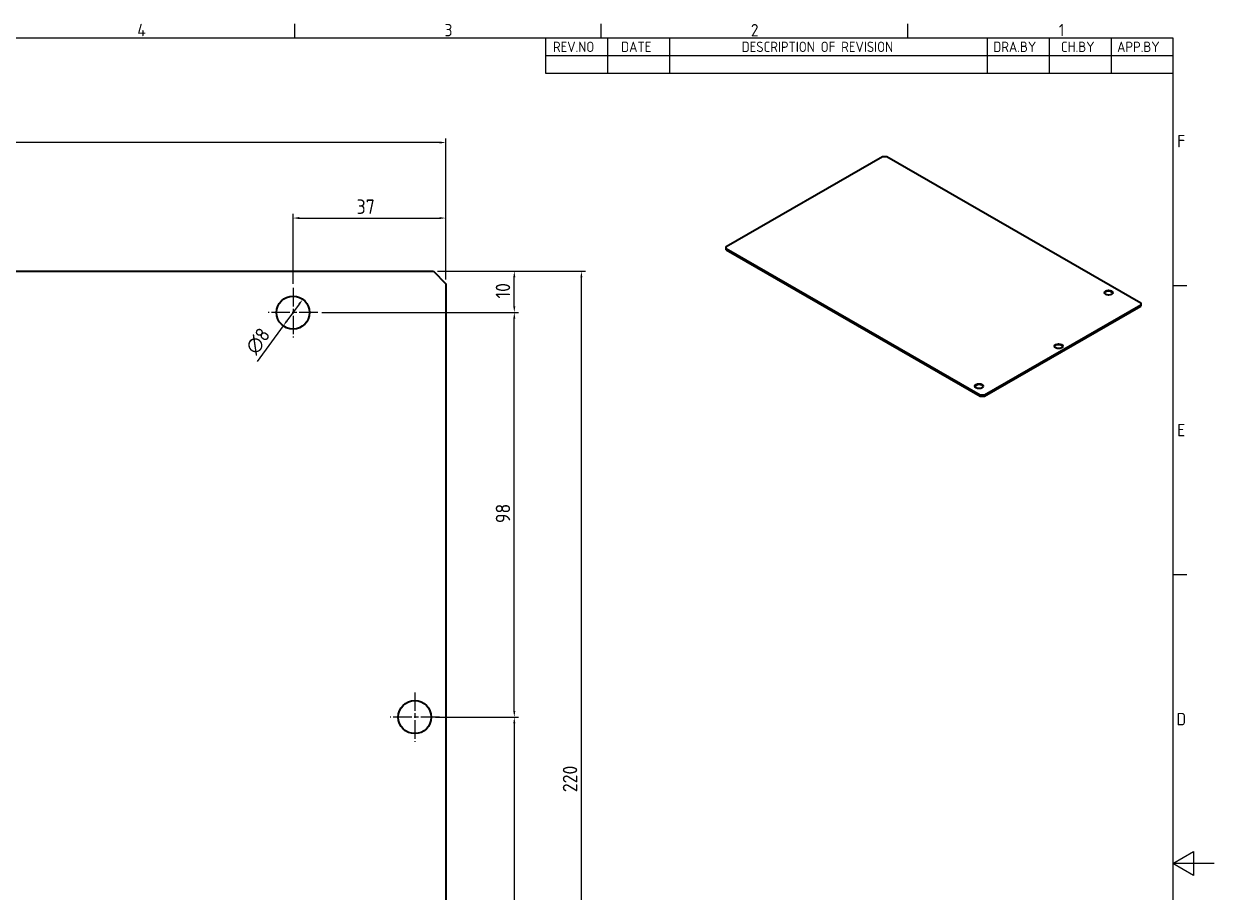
# Model space of a CAD drawing. Header units: millimetres. Extents: x 0 to 594, y 0 to 420.
# Drawn here: x 305.6 to 594, y 203 to 413.4 of the extents above; entities that cross this region are included whole.
import ezdxf

# ---------------------------------------------------------------- set-up
doc = ezdxf.new("R2010")
doc.units = ezdxf.units.MM
doc.linetypes.add('CHAIN', pattern=[0.35429999999999995, 0.2362, -0.0295, 0.0591, -0.0295])
doc.layers.get('0').update_dxf_attribs({"color": 3, "lineweight": 25})
for name, color, linetype, lineweight in [('가시적인 것(ISO)', 3, 'Continuous', 40), ('경계(ISO)', 7, 'Continuous', 25), ('기호(ISO)', 5, 'Continuous', 25), ('중심 표식(ISO)', 1, 'Continuous', 25), ('치수(ISO)', 2, 'Continuous', 25)]:
    doc.layers.add(name, color=color, linetype=linetype, lineweight=lineweight)
doc.styles.add('ISO Proportiona M2B', font='isocp.shx')
doc.styles.add('문자 텍스트_M2B', font='isocp.shx')
doc.styles.add('치수 텍스트_PSTEK_POSCO', font='isocp.shx')
doc.dimstyles.new('치수_PSTEK_POSCO', dxfattribs={"dimtxt": 3.5, "dimasz": 1.5, "dimexe": 1, "dimexo": 1, "dimgap": 1, "dimtad": 1, "dimrnd": 1e-08, "dimdsep": 46, "dimtxsty": '치수 텍스트_PSTEK_POSCO', "dimcen": 0.09, "dimdle": 10, "dimclrd": 7, "dimclre": 7, "dimclrt": 2, "dimadec": 1, "dimazin": 2, "dimtfac": 1, "dimtmove": 0, "dimatfit": 3, "dimfxl": 0, "dimtolj": 1, "dimlwd": -1, "dimlwe": -1, "dimarcsym": 0})

# ---------------------------------------------------------------- blocks, each defined once
blk = doc.blocks.new('경계 Default Border')
at = {"layer": '경계(ISO)'}
for p, q in [((371.25, 410), (371.25, 413.4000015258789)), ((445.4999923706055, 410), (445.4999923706055, 413.4000015258789)), ((519.7499847412109, 410), (519.7499847412109, 413.4000015258789)), ((584.0000152587891, 350), (587.400016784668, 350)), ((584.0000152587891, 280), (587.400016784668, 280))]:
    blk.add_line(p, q, dxfattribs=at)
at = {"layer": '경계(ISO)', "flags": 128}
for points in [[(10, 10), (10, 410), (584.0000152587891, 410), (584.0000152587891, 10), (10, 10)], [(594.0000152587891, 210), (584.0000152587891, 210), (589.0000152587891, 212.8867530822754), (589.0000152587891, 207.1132469177246), (584.0000152587891, 210)]]:
    blk.add_lwpolyline(points, dxfattribs=at)
at = {"layer": '경계(ISO)', "color": 2, "char_height": 3.00000011920929, "attachment_point": 7, "style": '문자 텍스트_M2B'}
for s, insert in [('4', (333.0984701308117, 410.4)), ('3', (407.5435395229536, 410.3713945155963)), ('2', (481.752739416884, 410.3713945155963)), ('1', (556.3610661041481, 410.4)), ('F', (585.0445395201642, 383.4999999403954)), ('E', (585.0445395201642, 313.4713944559917)), ('D', (584.8782702028949, 243.4713944559917))]:
    blk.add_mtext(s, dxfattribs=dict(at, insert=insert))
blk = doc.blocks.new('*D22')
at = {"layer": 'Defpoints', "color": 0, "transparency": 16777216}
for p in [(404.3146745733375, 245.4548703410998), (399.3146745733376, 143.4548703410998), (424.4278358672629, 143.4548703410998)]:
    blk.add_point(p, dxfattribs=at)
at = {"layer": '치수(ISO)', "color": 7, "transparency": 16777216}
for p, q in [((405.3146745733375, 245.4548703410998), (425.4278358672629, 245.4548703410998)), ((424.4278358672629, 243.9548703410998), (424.4278358672629, 144.9548703410998)), ((400.3146745733376, 143.4548703410998), (425.4278358672629, 143.4548703410998))]:
    blk.add_line(p, q, dxfattribs=at)
for points in [[(424.1778358672629, 243.9548703410998), (424.6778358672629, 243.9548703410998), (424.4278358672629, 245.4548703410998)], [(424.1778358672629, 144.9548703410998), (424.6778358672629, 144.9548703410998), (424.4278358672629, 143.4548703410998)]]:
    blk.add_solid(points, dxfattribs=at)
at = {"layer": '치수(ISO)', "color": 2, "transparency": 16777216, "insert": (421.6774913790738, 191.5497669946431), "char_height": 3.5, "attachment_point": 4, "rotation": 90, "style": '치수 텍스트_PSTEK_POSCO'}
blk.add_mtext('\\A1;102', dxfattribs=at)
blk = doc.blocks.new('*D23')
at = {"layer": 'Defpoints', "color": 0, "transparency": 16777216}
for p in [(404.8146745733522, 353.4548703410999), (440.6782203567193, 353.4548703410999), (404.8146745733522, 133.4548703410998)]:
    blk.add_point(p, dxfattribs=at)
at = {"layer": '치수(ISO)', "color": 7, "transparency": 16777216}
for p, q in [((405.8146745733522, 353.4548703410999), (441.6782203567193, 353.4548703410999)), ((440.6782203567193, 134.9548703410998), (440.6782203567193, 351.9548703410999)), ((405.8146745733522, 133.4548703410998), (441.6782203567193, 133.4548703410998))]:
    blk.add_line(p, q, dxfattribs=at)
for points in [[(440.4282203567193, 351.9548703410999), (440.9282203567193, 351.9548703410999), (440.6782203567193, 353.4548703410999)], [(440.4282203567193, 134.9548703410998), (440.9282203567193, 134.9548703410998), (440.6782203567193, 133.4548703410998)]]:
    blk.add_solid(points, dxfattribs=at)
at = {"layer": '치수(ISO)', "color": 2, "transparency": 16777216, "insert": (437.9278758685302, 227.259053411966), "char_height": 3.5, "attachment_point": 4, "rotation": 90, "style": '치수 텍스트_PSTEK_POSCO'}
blk.add_mtext('\\A1;220', dxfattribs=at)
blk = doc.blocks.new('*D24')
at = {"layer": 'Defpoints', "color": 0, "transparency": 16777216}
for p in [(407.8146745733522, 366.3578689385965), (370.8146745733375, 349.4548703410998), (407.8146745733522, 350.4548703410998)]:
    blk.add_point(p, dxfattribs=at)
at = {"layer": '치수(ISO)', "color": 7, "transparency": 16777216}
for p, q in [((370.8146745733375, 350.4548703410998), (370.8146745733375, 367.3578689385965)), ((372.3146745733375, 366.3578689385965), (406.3146745733522, 366.3578689385965)), ((407.8146745733522, 351.4548703410998), (407.8146745733522, 367.3578689385965))]:
    blk.add_line(p, q, dxfattribs=at)
for points in [[(372.3146745733375, 366.6078689385965), (372.3146745733375, 366.1078689385965), (370.8146745733375, 366.3578689385965)], [(406.3146745733522, 366.6078689385965), (406.3146745733522, 366.1078689385965), (407.8146745733522, 366.3578689385965)]]:
    blk.add_solid(points, dxfattribs=at)
at = {"layer": '치수(ISO)', "color": 2, "transparency": 16777216, "insert": (386.2198787229888, 369.1078689385965), "char_height": 3.5, "attachment_point": 4, "style": '치수 텍스트_PSTEK_POSCO'}
blk.add_mtext('\\A1;37', dxfattribs=at)
blk = doc.blocks.new('*D25')
at = {"layer": 'Defpoints', "color": 0, "transparency": 16777216}
for p in [(53.81467457335233, 384.6489047963247), (53.81467457335233, 350.4548703410996), (407.8146745733522, 350.4548703410998)]:
    blk.add_point(p, dxfattribs=at)
at = {"layer": '치수(ISO)', "color": 7, "transparency": 16777216}
for p, q in [((53.81467457335233, 351.4548703410996), (53.81467457335233, 385.6489047963247)), ((406.3146745733522, 384.6489047963247), (55.31467457335233, 384.6489047963247)), ((407.8146745733522, 351.4548703410998), (407.8146745733522, 385.6489047963247))]:
    blk.add_line(p, q, dxfattribs=at)
for points in [[(55.31467457335233, 384.8989047963247), (55.31467457335233, 384.3989047963247), (53.81467457335233, 384.6489047963247)], [(406.3146745733522, 384.8989047963247), (406.3146745733522, 384.3989047963247), (407.8146745733522, 384.6489047963247)]]:
    blk.add_solid(points, dxfattribs=at)
at = {"layer": '치수(ISO)', "color": 2, "transparency": 16777216, "insert": (243.9896745733522, 387.3989047963247), "char_height": 3.5, "attachment_point": 4, "style": '치수 텍스트_PSTEK_POSCO'}
blk.add_mtext('\\A1;354', dxfattribs=at)
blk = doc.blocks.new('*D26')
at = {"layer": 'Defpoints', "color": 0, "transparency": 16777216}
for p in [(373.1821966462358, 346.6789731983823), (368.4471525004384, 340.2307674838172)]:
    blk.add_point(p, dxfattribs=at)
at = {"layer": '치수(ISO)', "color": 7, "transparency": 16777216}
for p, q in [((372.2943758688987, 345.4699346269014), (369.3349732777754, 341.4398060552982)), ((368.4471525004384, 340.2307674838172), (362.1191969864557, 331.6133274662848))]:
    blk.add_line(p, q, dxfattribs=at)
for points in [[(372.0928694403186, 345.6179047564576), (372.4958822974789, 345.3219644973452), (373.1821966462358, 346.6789731983823)], [(369.1334668491953, 341.5877761848544), (369.5364797063556, 341.291835925742), (368.4471525004384, 340.2307674838172)]]:
    blk.add_solid(points, dxfattribs=at)
at = {"layer": '치수(ISO)', "color": 2, "transparency": 16777216, "insert": (360.4945067902987, 334.0470246057232), "char_height": 3.5, "attachment_point": 4, "rotation": 53.70943065500444, "style": '치수 텍스트_PSTEK_POSCO'}
blk.add_mtext('\\A1;∅8', dxfattribs=at)
blk = doc.blocks.new('*D27')
at = {"layer": 'Defpoints', "color": 0, "transparency": 16777216}
for p in [(376.8146745733375, 343.4548703410998), (424.4278358672629, 343.4548703410997), (406.3146745733376, 245.4548703410998)]:
    blk.add_point(p, dxfattribs=at)
at = {"layer": '치수(ISO)', "color": 7, "transparency": 16777216}
for p, q in [((377.8146745733375, 343.4548703410998), (425.4278358672629, 343.4548703410997)), ((424.4278358672629, 246.9548703410998), (424.4278358672629, 341.9548703410997)), ((407.3146745733376, 245.4548703410998), (425.4278358672629, 245.4548703410998))]:
    blk.add_line(p, q, dxfattribs=at)
for points in [[(424.1778358672629, 341.9548703410997), (424.6778358672629, 341.9548703410997), (424.4278358672629, 343.4548703410997)], [(424.1778358672629, 246.9548703410998), (424.6778358672629, 246.9548703410998), (424.4278358672629, 245.4548703410998)]]:
    blk.add_solid(points, dxfattribs=at)
at = {"layer": '치수(ISO)', "color": 2, "transparency": 16777216, "insert": (421.6778358672628, 292.4573829676845), "char_height": 3.5, "attachment_point": 4, "rotation": 90, "style": '치수 텍스트_PSTEK_POSCO'}
blk.add_mtext('\\A1;98', dxfattribs=at)
blk = doc.blocks.new('*D28')
at = {"layer": 'Defpoints', "color": 0, "transparency": 16777216}
for p in [(404.8146745733522, 353.4548703410999), (424.4278358672629, 353.4548703410999), (376.8146745733375, 343.4548703410998)]:
    blk.add_point(p, dxfattribs=at)
at = {"layer": '치수(ISO)', "color": 7, "transparency": 16777216}
for p, q in [((405.8146745733522, 353.4548703410999), (425.4278358672629, 353.4548703410999)), ((424.4278358672629, 344.9548703410997), (424.4278358672629, 351.9548703410999)), ((377.8146745733375, 343.4548703410998), (425.4278358672629, 343.4548703410997))]:
    blk.add_line(p, q, dxfattribs=at)
for points in [[(424.1778358672629, 351.9548703410999), (424.6778358672629, 351.9548703410999), (424.4278358672629, 353.4548703410999)], [(424.1778358672629, 344.9548703410997), (424.6778358672629, 344.9548703410997), (424.4278358672629, 343.4548703410997)]]:
    blk.add_solid(points, dxfattribs=at)
at = {"layer": '치수(ISO)', "color": 2, "transparency": 16777216, "insert": (421.6778358672628, 346.8784923883438), "char_height": 3.5, "attachment_point": 4, "rotation": 90, "style": '치수 텍스트_PSTEK_POSCO'}
blk.add_mtext('\\A1;10', dxfattribs=at)

msp = doc.modelspace()

# ---------------------------------------------------------------- linework, layer by layer
at = {"layer": '가시적인 것(ISO)'}
for p, q in [((475.7832376059222, 359.4781288082368), (513.6134503993969, 381.2630994961299)), ((513.6134503993969, 381.2630994961299), (514.6741105711767, 381.2630994961299)), ((514.6741105711767, 381.2630994961299), (576.1924005344155, 345.8370723962022)), ((475.7832376059224, 358.8673352375483), (475.7832376059222, 359.4781288082368)), ((475.7832376059224, 358.6629484563376), (475.7832376059224, 358.8673352375483)), ((537.3015275691612, 323.4413081376205), (475.7832376059224, 358.8673352375483)), ((475.7832376059224, 358.6629484563376), (537.3015275691612, 323.2369213564098)), ((56.81467457335231, 353.4548703410997), (404.8146745733522, 353.4548703410999)), ((404.8146745733522, 353.4548703410999), (407.8146745733522, 350.4548703410998)), ((407.8146745733522, 350.4548703410998), (407.8146745733523, 136.4548703410998)), ((576.1924005344157, 345.2262788255137), (538.362187740941, 323.4413081376206)), ((538.362187740941, 323.23692135641), (576.1924005344157, 345.0218920443031)), ((576.1924005344155, 345.8370723962022), (576.1924005344157, 345.2262788255137)), ((576.1924005344157, 345.2262788255137), (576.1924005344157, 345.0218920443031)), ((537.3015275691612, 323.4413081376205), (537.3015275691612, 323.2369213564098)), ((538.362187740941, 323.4413081376206), (537.3015275691612, 323.4413081376205)), ((537.3015275691612, 323.2369213564098), (538.362187740941, 323.23692135641)), ((538.362187740941, 323.23692135641), (538.362187740941, 323.4413081376206))]:
    msp.add_line(p, q, dxfattribs=at)
for centre in [(370.8146745733375, 343.4548703410998), (400.3146745733375, 245.4548703410998)]:
    msp.add_circle(centre, 4, dxfattribs=at)
for centre in [(568.4142259413602, 348.280246678957), (556.3050223135439, 335.3008833018254), (537.036362526213, 325.6299850992558)]:
    msp.add_ellipse(centre, major_axis=(0.9999999999999998, -5.943162628696542e-14), ratio=0.575861700985312, dxfattribs=at)
for centre, major_axis, end_param in [((568.4142259413602, 348.0758598977463), (0.9999999999999981, 3.469446951953615e-16), 2.963186053974318), ((556.3050223135439, 335.0964965206147), (0.9999999999999951, 3.642919299551295e-16), 2.963186053974197), ((537.036362526213, 325.4255983180451), (0.999999999999999, 2.775557561562891e-16), 2.963186053974197)]:
    msp.add_ellipse(centre, major_axis=major_axis, ratio=0.5758617009853119, start_param=0.1784065996155952, end_param=end_param, dxfattribs=at)
at = {"layer": '기호(ISO)'}
for p, q in [((432.0000152587891, 410), (584.0000152587891, 410)), ((432.0000152587891, 410), (432.0000152587891, 405.72)), ((447.0000152587891, 410), (447.0000152587891, 405.72)), ((462.0000152587891, 410), (462.0000152587891, 405.72)), ((539.0000152587891, 410), (539.0000152587891, 405.72)), ((554.0000152587891, 410), (554.0000152587891, 405.72)), ((569.0000152587891, 410), (569.0000152587891, 405.72)), ((584.0000152587891, 410), (584.0000152587891, 405.72)), ((432.0000152587891, 405.72), (584.0000152587891, 405.72)), ((432.0000152587891, 405.72), (432.0000152587891, 401.4400000000001)), ((447.0000152587891, 405.72), (447.0000152587891, 401.4400000000001)), ((462.0000152587891, 405.72), (462.0000152587891, 401.4400000000001)), ((539.0000152587891, 405.72), (539.0000152587891, 401.4400000000001)), ((554.0000152587891, 405.72), (554.0000152587891, 401.4400000000001)), ((569.0000152587891, 405.72), (569.0000152587891, 401.4400000000001)), ((584.0000152587891, 405.72), (584.0000152587891, 401.4400000000001)), ((432.0000152587891, 401.4400000000001), (584.0000152587891, 401.4400000000001))]:
    msp.add_line(p, q, dxfattribs=at)
at = {"layer": '중심 표식(ISO)', "linetype": 'CHAIN', "ltscale": 19.05165100097656}
for p, q in [((370.8146745733375, 349.4548703410998), (370.8146745733375, 337.4548703410998)), ((376.8146745733375, 343.4548703410998), (364.8146745733375, 343.4548703410998)), ((400.3146745733375, 251.4548703410998), (400.3146745733375, 239.4548703410998)), ((406.3146745733376, 245.4548703410998), (394.3146745733375, 245.4548703410998))]:
    msp.add_line(p, q, dxfattribs=at)

# ---------------------------------------------------------------- block references
msp.add_blockref('경계 Default Border', (0, 0))

# ---------------------------------------------------------------- texts
at = {"layer": '기호(ISO)', "color": 2, "char_height": 2.5, "attachment_point": 7, "style": 'ISO Proportiona M2B'}
for s, insert in [('REV.NO', (433.7871316270198, 406.5831824209448)), ('DATE', (450.3142470316257, 406.5831824209448)), ('DESCRIPTION OF REVISION', (479.507035692152, 406.5831824209448)), ('DRA.BY', (540.4757492141094, 406.5831824209448)), ('CH.BY', (556.8643067674008, 406.5831824209448)), ('APP.BY', (570.4777492192294, 406.5831824209448))]:
    msp.add_mtext(s, dxfattribs=dict(at, insert=insert))

# ---------------------------------------------------------------- dimensions: what is measured, and where the dimension line sits
at = {"layer": '치수(ISO)', "color": 7}
for base, p1, p2, angle, picture, middle in [((53.81467457335233, 384.6489047963247), (407.8146745733522, 350.4548703410998), (53.81467457335233, 350.4548703410996), 180, '*D25', (247.3146745733522, 384.6489047963247)), ((407.8146745733522, 366.3578689385965), (370.8146745733375, 349.4548703410998), (407.8146745733522, 350.4548703410998), 180, '*D24', (388.1448787229888, 366.3578689385965)), ((424.4278358672629, 353.4548703410999), (376.8146745733375, 343.4548703410998), (404.8146745733522, 353.4548703410999), 90, '*D28', (424.4278358672628, 348.4548703410998)), ((440.6782203567193, 353.4548703410999), (404.8146745733522, 133.4548703410998), (404.8146745733522, 353.4548703410999), 90, '*D23', (440.6782203567192, 230.4548703410998)), ((424.4278358672629, 343.4548703410997), (406.3146745733376, 245.4548703410998), (376.8146745733375, 343.4548703410998), 90, '*D27', (424.4278358672628, 294.4548703410998)), ((424.4278358672629, 143.4548703410998), (404.3146745733375, 245.4548703410998), (399.3146745733376, 143.4548703410998), 90, '*D22', (424.4278358672628, 194.4548703410998))]:
    dim = msp.add_linear_dim(base=base, p1=p1, p2=p2, angle=angle, dimstyle='치수_PSTEK_POSCO', override={"dimdec": 2, "dimtp": 0, "dimtm": -0, "dimtdec": 2, "dimtofl": 0, "dimatfit": 1}, dxfattribs=at)
    dim.commit()
    dim.dimension.update_dxf_attribs({"geometry": picture, "text_midpoint": middle, "dimtype": 160})
dim = msp.add_diameter_dim_2p(p1=(373.1821966462358, 346.6789731983823), p2=(368.4471525004384, 340.2307674838172), dimstyle='치수_PSTEK_POSCO', override={"dimdec": 2, "dimlfac": 1, "dimtp": 0, "dimtm": -0, "dimtdec": 2, "dimatfit": 2}, dxfattribs=at)
dim.commit()
dim.dimension.update_dxf_attribs({"geometry": '*D26', "text_midpoint": (364.0576056836416, 334.2530616806848), "dimtype": 163})

doc.saveas('drawing.dxf')
